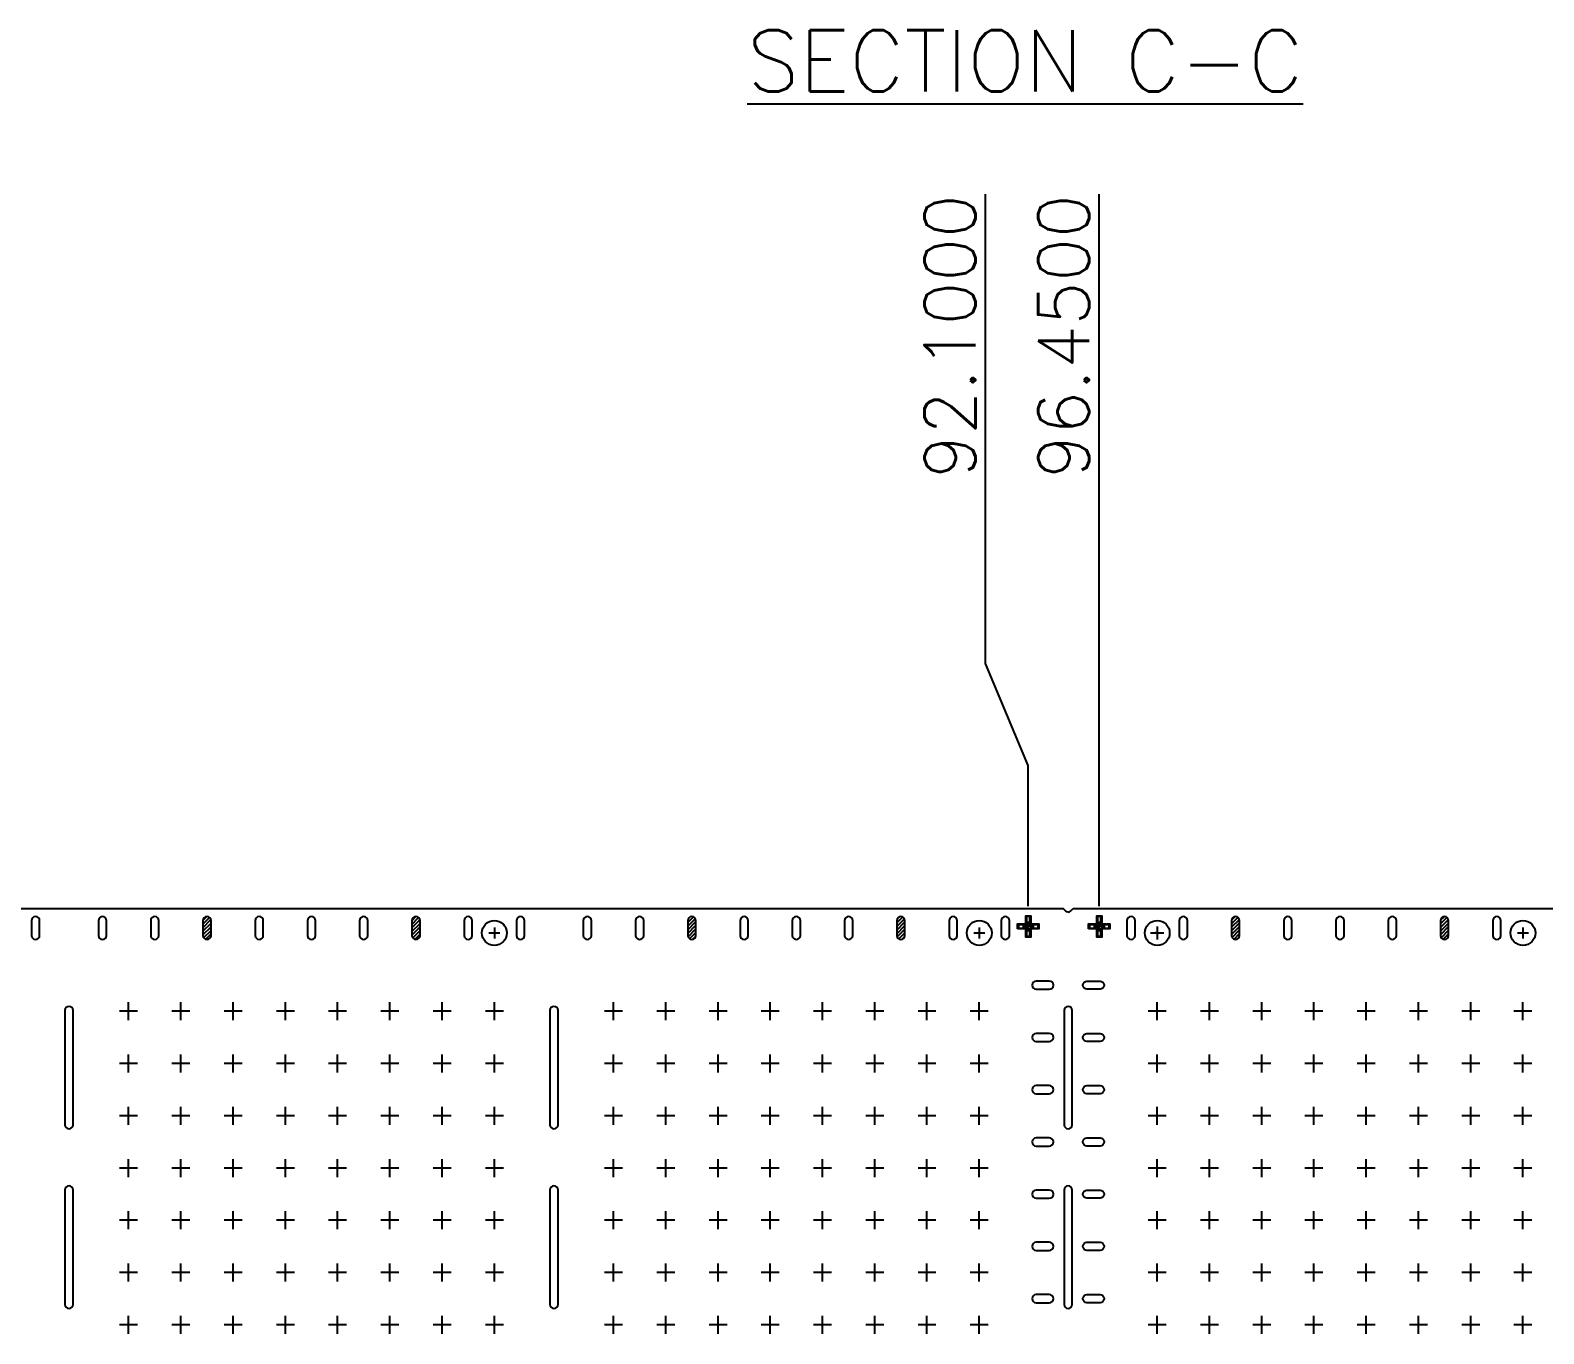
# Model space of a CAD drawing. Extents: x 823 to 1091, y 12 to 388.
# Drawn here: x 905 to 979.2, y 123 to 186.9 of the extents above; entities that cross this region are included whole.
import ezdxf
from ezdxf.enums import TextEntityAlignment as Align
from ezdxf.lldxf.tags import DXFTag

# ---------------------------------------------------------------- set-up
doc = ezdxf.new("R2010")
doc.units = 0
doc.header["$LTSCALE"] = 8
doc.header["$MEASUREMENT"] = 0
for name, color, linetype in [('CEN', 3, 'CENTER'), ('COIN-LINE', 4, 'Continuous'), ('DIM', 7, 'Continuous'), ('LF-LINE', 1, 'Continuous'), ('PKG-OUT', 3, 'HIDDEN')]:
    doc.layers.add(name, color=color, linetype=linetype)
doc.styles.add('SIMPLEX', font='SIMPLEX.shx', dxfattribs={"height": 3})
tags = doc.linetypes.add('CENTER', pattern=[2, 1.25, -0.25, 0.25, -0.25]).pattern_tags.tags
tags[10:11] = [DXFTag(74, 4), DXFTag(75, 0), DXFTag(340, '0'), DXFTag(46, 1.0), DXFTag(50, 0.0), DXFTag(44, 0.0), DXFTag(45, 0.0)]
tags[8:9] = [DXFTag(74, 4), DXFTag(75, 0), DXFTag(340, '0'), DXFTag(46, 1.0), DXFTag(50, 0.0), DXFTag(44, 0.0), DXFTag(45, 0.0)]
tags[6:7] = [DXFTag(74, 4), DXFTag(75, 0), DXFTag(340, '0'), DXFTag(46, 1.0), DXFTag(50, 0.0), DXFTag(44, 0.0), DXFTag(45, 0.0)]
tags[4:5] = [DXFTag(74, 4), DXFTag(75, 0), DXFTag(340, '0'), DXFTag(46, 1.0), DXFTag(50, 0.0), DXFTag(44, 0.0), DXFTag(45, 0.0)]
tags = doc.linetypes.add('HIDDEN', pattern=[0.375, 0.25, -0.125]).pattern_tags.tags
tags[6:7] = [DXFTag(74, 4), DXFTag(75, 0), DXFTag(340, '0'), DXFTag(46, 1.0), DXFTag(50, 0.0), DXFTag(44, 0.0), DXFTag(45, 0.0)]
tags[4:5] = [DXFTag(74, 4), DXFTag(75, 0), DXFTag(340, '0'), DXFTag(46, 1.0), DXFTag(50, 0.0), DXFTag(44, 0.0), DXFTag(45, 0.0)]

# ---------------------------------------------------------------- blocks, each defined once
blk = doc.blocks.new('SH4')
at = {"layer": 'CEN'}
h = blk.add_hatch(dxfattribs=at)
h.set_pattern_fill('ANSI31', color=256, scale=0.347826, style=0)
h.set_pattern_definition([(45, (912.100093, 19.64322), (-0.030743773, 0.030743773), [])])
h.paths.add_polyline_path([(948.423, -249.126), (948.823, -249.126), (948.823, -249.526), (949.063, -249.526), (949.063, -249.126), (949.463, -249.126), (949.463, -248.886), (949.063, -248.886), (949.063, -248.486), (948.823, -248.486), (948.823, -248.886), (948.423, -248.886)])
h.paths.add_polyline_path([(949.023, -249.086), (949.023, -249.486), (948.863, -249.486), (948.863, -249.086), (948.463, -249.086), (948.463, -248.926), (948.863, -248.926), (948.863, -248.526), (949.023, -248.526), (949.023, -248.926), (949.423, -248.926), (949.423, -249.086)], flags=16)
h = blk.add_hatch(dxfattribs=at)
h.set_pattern_fill('ANSI31', color=256, scale=0.347826, style=0)
h.set_pattern_definition([(45, (915.580093, 19.64322), (-0.030743773, 0.030743773), [])])
h.paths.add_polyline_path([(951.903, -249.126), (952.303, -249.126), (952.303, -249.526), (952.543, -249.526), (952.543, -249.126), (952.943, -249.126), (952.943, -248.886), (952.543, -248.886), (952.543, -248.486), (952.303, -248.486), (952.303, -248.886), (951.903, -248.886)])
h.paths.add_polyline_path([(952.503, -249.086), (952.503, -249.486), (952.343, -249.486), (952.343, -249.086), (951.943, -249.086), (951.943, -248.926), (952.343, -248.926), (952.343, -248.526), (952.503, -248.526), (952.503, -248.926), (952.903, -248.926), (952.903, -249.086)], flags=16)
at = {"layer": 'PKG-OUT'}
h = blk.add_hatch(dxfattribs=at)
h.set_pattern_fill('ANSI31', color=256, style=0)
h.paths.add_polyline_path([(908.903, -248.726, 1), (908.503, -248.726), (908.503, -249.446, 1), (908.903, -249.446)])
h.paths.add_polyline_path([(919.143, -248.726, 1), (918.743, -248.726), (918.743, -249.446, 1), (919.143, -249.446)])
h = blk.add_hatch(dxfattribs=at)
h.set_pattern_fill('ANSI31', color=256, style=0)
h.paths.add_polyline_path([(932.663, -248.726, 1), (932.263, -248.726), (932.263, -249.446, 1), (932.663, -249.446)])
h.paths.add_polyline_path([(942.903, -248.726, 1), (942.503, -248.726), (942.503, -249.446, 1), (942.903, -249.446)])
h = blk.add_hatch(dxfattribs=at)
h.set_pattern_fill('ANSI31', color=256, style=0)
h.paths.add_polyline_path([(959.303, -248.726, 1), (958.903, -248.726), (958.903, -249.446, 1), (959.303, -249.446)])
h.paths.add_polyline_path([(969.543, -248.726, 1), (969.143, -248.726), (969.143, -249.446, 1), (969.543, -249.446)])
at = {"layer": 'CEN'}
for p, q in [((922.783, -249.053), (922.783, -249.599)), ((946.543, -249.053), (946.543, -249.599)), ((949.231, -249.006), (948.655, -249.006)), ((948.943, -249.246), (948.943, -248.766)), ((952.711, -249.006), (952.135, -249.006)), ((952.711, -249.006), (952.135, -249.006)), ((952.423, -249.246), (952.423, -248.766)), ((952.423, -249.246), (952.423, -248.766)), ((955.263, -249.004), (955.263, -249.648)), ((973.183, -249.053), (973.183, -249.599)), ((922.51, -249.326), (923.056, -249.326)), ((946.27, -249.326), (946.816, -249.326)), ((954.941, -249.326), (955.585, -249.326)), ((972.91, -249.326), (973.456, -249.326))]:
    blk.add_line(p, q, dxfattribs=at)
at = {"layer": 'CEN', "ltscale": 0.01}
for p, q in [((904.863, -253.606), (904.863, -252.725)), ((907.423, -253.606), (907.423, -252.725)), ((909.983, -253.606), (909.983, -252.725)), ((912.543, -253.606), (912.543, -252.725)), ((915.103, -253.606), (915.103, -252.725)), ((917.663, -253.606), (917.663, -252.725)), ((920.223, -253.606), (920.223, -252.725)), ((922.783, -253.606), (922.783, -252.725)), ((928.623, -253.606), (928.623, -252.725)), ((931.183, -253.606), (931.183, -252.725)), ((933.743, -253.606), (933.743, -252.725)), ((936.303, -253.606), (936.303, -252.725)), ((938.863, -253.606), (938.863, -252.725)), ((941.423, -253.606), (941.423, -252.725)), ((943.983, -253.606), (943.983, -252.725)), ((946.543, -253.606), (946.543, -252.725)), ((955.263, -253.606), (955.263, -252.725)), ((957.823, -253.606), (957.823, -252.725)), ((960.383, -253.606), (960.383, -252.725)), ((962.943, -253.606), (962.943, -252.725)), ((965.503, -253.606), (965.503, -252.725)), ((968.063, -253.606), (968.063, -252.725)), ((970.623, -253.606), (970.623, -252.725)), ((973.183, -253.606), (973.183, -252.725)), ((905.304, -253.166), (904.423, -253.166)), ((907.864, -253.166), (906.983, -253.166)), ((910.424, -253.166), (909.543, -253.166)), ((912.984, -253.166), (912.103, -253.166)), ((915.544, -253.166), (914.663, -253.166)), ((918.104, -253.166), (917.223, -253.166)), ((920.664, -253.166), (919.783, -253.166)), ((923.224, -253.166), (922.343, -253.166)), ((929.064, -253.166), (928.183, -253.166)), ((931.624, -253.166), (930.743, -253.166)), ((934.184, -253.166), (933.303, -253.166)), ((936.744, -253.166), (935.863, -253.166)), ((939.304, -253.166), (938.423, -253.166)), ((941.864, -253.166), (940.983, -253.166)), ((944.424, -253.166), (943.543, -253.166)), ((946.984, -253.166), (946.103, -253.166)), ((955.704, -253.166), (954.823, -253.166)), ((958.264, -253.166), (957.383, -253.166)), ((960.824, -253.166), (959.943, -253.166)), ((963.384, -253.166), (962.503, -253.166)), ((965.944, -253.166), (965.063, -253.166)), ((968.504, -253.166), (967.623, -253.166)), ((971.064, -253.166), (970.183, -253.166)), ((973.624, -253.166), (972.743, -253.166)), ((905.304, -255.726), (904.423, -255.726)), ((904.863, -256.166), (904.863, -255.285)), ((907.864, -255.726), (906.983, -255.726)), ((907.423, -256.166), (907.423, -255.285)), ((910.424, -255.726), (909.543, -255.726)), ((909.983, -256.166), (909.983, -255.285)), ((912.984, -255.726), (912.103, -255.726)), ((912.543, -256.166), (912.543, -255.285)), ((915.544, -255.726), (914.663, -255.726)), ((915.103, -256.166), (915.103, -255.285)), ((918.104, -255.726), (917.223, -255.726)), ((917.663, -256.166), (917.663, -255.285)), ((920.664, -255.726), (919.783, -255.726)), ((920.223, -256.166), (920.223, -255.285)), ((923.224, -255.726), (922.343, -255.726)), ((922.783, -256.166), (922.783, -255.285)), ((929.064, -255.726), (928.183, -255.726)), ((928.623, -256.166), (928.623, -255.285)), ((931.624, -255.726), (930.743, -255.726)), ((931.183, -256.166), (931.183, -255.285)), ((934.184, -255.726), (933.303, -255.726)), ((933.743, -256.166), (933.743, -255.285)), ((936.744, -255.726), (935.863, -255.726)), ((936.303, -256.166), (936.303, -255.285)), ((939.304, -255.726), (938.423, -255.726)), ((938.863, -256.166), (938.863, -255.285)), ((941.864, -255.726), (940.983, -255.726)), ((941.423, -256.166), (941.423, -255.285)), ((944.424, -255.726), (943.543, -255.726)), ((943.983, -256.166), (943.983, -255.285)), ((946.984, -255.726), (946.103, -255.726)), ((946.543, -256.166), (946.543, -255.285)), ((955.704, -255.726), (954.823, -255.726)), ((955.263, -256.166), (955.263, -255.285)), ((958.264, -255.726), (957.383, -255.726)), ((957.823, -256.166), (957.823, -255.285)), ((960.824, -255.726), (959.943, -255.726)), ((960.383, -256.166), (960.383, -255.285)), ((963.384, -255.726), (962.503, -255.726)), ((962.943, -256.166), (962.943, -255.285)), ((965.944, -255.726), (965.063, -255.726)), ((965.503, -256.166), (965.503, -255.285)), ((968.504, -255.726), (967.623, -255.726)), ((968.063, -256.166), (968.063, -255.285)), ((971.064, -255.726), (970.183, -255.726)), ((970.623, -256.166), (970.623, -255.285)), ((973.624, -255.726), (972.743, -255.726)), ((973.183, -256.166), (973.183, -255.285)), ((904.863, -258.726), (904.863, -257.845)), ((907.423, -258.726), (907.423, -257.845)), ((909.983, -258.726), (909.983, -257.845)), ((912.543, -258.726), (912.543, -257.845)), ((915.103, -258.726), (915.103, -257.845)), ((917.663, -258.726), (917.663, -257.845)), ((920.223, -258.726), (920.223, -257.845)), ((922.783, -258.726), (922.783, -257.845)), ((928.623, -258.726), (928.623, -257.845)), ((931.183, -258.726), (931.183, -257.845)), ((933.743, -258.726), (933.743, -257.845)), ((936.303, -258.726), (936.303, -257.845)), ((938.863, -258.726), (938.863, -257.845)), ((941.423, -258.726), (941.423, -257.845)), ((943.983, -258.726), (943.983, -257.845)), ((946.543, -258.726), (946.543, -257.845)), ((955.263, -258.726), (955.263, -257.845)), ((957.823, -258.726), (957.823, -257.845)), ((960.383, -258.726), (960.383, -257.845)), ((962.943, -258.726), (962.943, -257.845)), ((965.503, -258.726), (965.503, -257.845)), ((968.063, -258.726), (968.063, -257.845)), ((970.623, -258.726), (970.623, -257.845)), ((973.183, -258.726), (973.183, -257.845)), ((905.304, -258.286), (904.423, -258.286)), ((907.864, -258.286), (906.983, -258.286)), ((910.424, -258.286), (909.543, -258.286)), ((912.984, -258.286), (912.103, -258.286)), ((915.544, -258.286), (914.663, -258.286)), ((918.104, -258.286), (917.223, -258.286)), ((920.664, -258.286), (919.783, -258.286)), ((923.224, -258.286), (922.343, -258.286)), ((929.064, -258.286), (928.183, -258.286)), ((931.624, -258.286), (930.743, -258.286)), ((934.184, -258.286), (933.303, -258.286)), ((936.744, -258.286), (935.863, -258.286)), ((939.304, -258.286), (938.423, -258.286)), ((941.864, -258.286), (940.983, -258.286)), ((944.424, -258.286), (943.543, -258.286)), ((946.984, -258.286), (946.103, -258.286)), ((955.704, -258.286), (954.823, -258.286)), ((958.264, -258.286), (957.383, -258.286)), ((960.824, -258.286), (959.943, -258.286)), ((963.384, -258.286), (962.503, -258.286)), ((965.944, -258.286), (965.063, -258.286)), ((968.504, -258.286), (967.623, -258.286)), ((971.064, -258.286), (970.183, -258.286)), ((973.624, -258.286), (972.743, -258.286)), ((905.304, -260.846), (904.423, -260.846)), ((904.863, -261.286), (904.863, -260.405)), ((907.864, -260.846), (906.983, -260.846)), ((907.423, -261.286), (907.423, -260.405)), ((910.424, -260.846), (909.543, -260.846)), ((909.983, -261.286), (909.983, -260.405)), ((912.984, -260.846), (912.103, -260.846)), ((912.543, -261.286), (912.543, -260.405)), ((915.544, -260.846), (914.663, -260.846)), ((915.103, -261.286), (915.103, -260.405)), ((918.104, -260.846), (917.223, -260.846)), ((917.663, -261.286), (917.663, -260.405)), ((920.664, -260.846), (919.783, -260.846)), ((920.223, -261.286), (920.223, -260.405)), ((923.224, -260.846), (922.343, -260.846)), ((922.783, -261.286), (922.783, -260.405)), ((929.064, -260.846), (928.183, -260.846)), ((928.623, -261.286), (928.623, -260.405)), ((931.624, -260.846), (930.743, -260.846)), ((931.183, -261.286), (931.183, -260.405)), ((934.184, -260.846), (933.303, -260.846)), ((933.743, -261.286), (933.743, -260.405)), ((936.744, -260.846), (935.863, -260.846)), ((936.303, -261.286), (936.303, -260.405)), ((939.304, -260.846), (938.423, -260.846)), ((938.863, -261.286), (938.863, -260.405)), ((941.864, -260.846), (940.983, -260.846)), ((941.423, -261.286), (941.423, -260.405)), ((944.424, -260.846), (943.543, -260.846)), ((943.983, -261.286), (943.983, -260.405)), ((946.984, -260.846), (946.103, -260.846)), ((946.543, -261.286), (946.543, -260.405)), ((955.704, -260.846), (954.823, -260.846)), ((955.263, -261.286), (955.263, -260.405)), ((958.264, -260.846), (957.383, -260.846)), ((957.823, -261.286), (957.823, -260.405)), ((960.824, -260.846), (959.943, -260.846)), ((960.383, -261.286), (960.383, -260.405)), ((963.384, -260.846), (962.503, -260.846)), ((962.943, -261.286), (962.943, -260.405)), ((965.944, -260.846), (965.063, -260.846)), ((965.503, -261.286), (965.503, -260.405)), ((968.504, -260.846), (967.623, -260.846)), ((968.063, -261.286), (968.063, -260.405)), ((971.064, -260.846), (970.183, -260.846)), ((970.623, -261.286), (970.623, -260.405)), ((973.624, -260.846), (972.743, -260.846)), ((973.183, -261.286), (973.183, -260.405)), ((904.863, -263.846), (904.863, -262.965)), ((907.423, -263.846), (907.423, -262.965)), ((909.983, -263.846), (909.983, -262.965)), ((912.543, -263.846), (912.543, -262.965)), ((915.103, -263.846), (915.103, -262.965)), ((917.663, -263.846), (917.663, -262.965)), ((920.223, -263.846), (920.223, -262.965)), ((922.783, -263.846), (922.783, -262.965)), ((928.623, -263.846), (928.623, -262.965)), ((931.183, -263.846), (931.183, -262.965)), ((933.743, -263.846), (933.743, -262.965)), ((936.303, -263.846), (936.303, -262.965)), ((938.863, -263.846), (938.863, -262.965)), ((941.423, -263.846), (941.423, -262.965)), ((943.983, -263.846), (943.983, -262.965)), ((946.543, -263.846), (946.543, -262.965)), ((955.263, -263.846), (955.263, -262.965)), ((957.823, -263.846), (957.823, -262.965)), ((960.383, -263.846), (960.383, -262.965)), ((962.943, -263.846), (962.943, -262.965)), ((965.503, -263.846), (965.503, -262.965)), ((968.063, -263.846), (968.063, -262.965)), ((970.623, -263.846), (970.623, -262.965)), ((973.183, -263.846), (973.183, -262.965)), ((905.304, -263.406), (904.423, -263.406)), ((907.864, -263.406), (906.983, -263.406)), ((910.424, -263.406), (909.543, -263.406)), ((912.984, -263.406), (912.103, -263.406)), ((915.544, -263.406), (914.663, -263.406)), ((918.104, -263.406), (917.223, -263.406)), ((920.664, -263.406), (919.783, -263.406)), ((923.224, -263.406), (922.343, -263.406)), ((929.064, -263.406), (928.183, -263.406)), ((931.624, -263.406), (930.743, -263.406)), ((934.184, -263.406), (933.303, -263.406)), ((936.744, -263.406), (935.863, -263.406)), ((939.304, -263.406), (938.423, -263.406)), ((941.864, -263.406), (940.983, -263.406)), ((944.424, -263.406), (943.543, -263.406)), ((946.984, -263.406), (946.103, -263.406)), ((955.704, -263.406), (954.823, -263.406)), ((958.264, -263.406), (957.383, -263.406)), ((960.824, -263.406), (959.943, -263.406)), ((963.384, -263.406), (962.503, -263.406)), ((965.944, -263.406), (965.063, -263.406)), ((968.504, -263.406), (967.623, -263.406)), ((971.064, -263.406), (970.183, -263.406)), ((973.624, -263.406), (972.743, -263.406)), ((905.304, -265.966), (904.423, -265.966)), ((904.863, -266.406), (904.863, -265.525)), ((907.864, -265.966), (906.983, -265.966)), ((907.423, -266.406), (907.423, -265.525)), ((910.424, -265.966), (909.543, -265.966)), ((909.983, -266.406), (909.983, -265.525)), ((912.984, -265.966), (912.103, -265.966)), ((912.543, -266.406), (912.543, -265.525)), ((915.544, -265.966), (914.663, -265.966)), ((915.103, -266.406), (915.103, -265.525)), ((918.104, -265.966), (917.223, -265.966)), ((917.663, -266.406), (917.663, -265.525)), ((920.664, -265.966), (919.783, -265.966)), ((920.223, -266.406), (920.223, -265.525)), ((923.224, -265.966), (922.343, -265.966)), ((922.783, -266.406), (922.783, -265.525)), ((929.064, -265.966), (928.183, -265.966)), ((928.623, -266.406), (928.623, -265.525)), ((931.624, -265.966), (930.743, -265.966)), ((931.183, -266.406), (931.183, -265.525)), ((934.184, -265.966), (933.303, -265.966)), ((933.743, -266.406), (933.743, -265.525)), ((936.744, -265.966), (935.863, -265.966)), ((936.303, -266.406), (936.303, -265.525)), ((939.304, -265.966), (938.423, -265.966)), ((938.863, -266.406), (938.863, -265.525)), ((941.864, -265.966), (940.983, -265.966)), ((941.423, -266.406), (941.423, -265.525)), ((944.424, -265.966), (943.543, -265.966)), ((943.983, -266.406), (943.983, -265.525)), ((946.984, -265.966), (946.103, -265.966)), ((946.543, -266.406), (946.543, -265.525)), ((955.704, -265.966), (954.823, -265.966)), ((955.263, -266.406), (955.263, -265.525)), ((958.264, -265.966), (957.383, -265.966)), ((957.823, -266.406), (957.823, -265.525)), ((960.824, -265.966), (959.943, -265.966)), ((960.383, -266.406), (960.383, -265.525)), ((963.384, -265.966), (962.503, -265.966)), ((962.943, -266.406), (962.943, -265.525)), ((965.944, -265.966), (965.063, -265.966)), ((965.503, -266.406), (965.503, -265.525)), ((968.504, -265.966), (967.623, -265.966)), ((968.063, -266.406), (968.063, -265.525)), ((971.064, -265.966), (970.183, -265.966)), ((970.623, -266.406), (970.623, -265.525)), ((973.624, -265.966), (972.743, -265.966)), ((973.183, -266.406), (973.183, -265.525)), ((904.863, -268.966), (904.863, -268.085)), ((907.423, -268.966), (907.423, -268.085)), ((909.983, -268.966), (909.983, -268.085)), ((912.543, -268.966), (912.543, -268.085)), ((915.103, -268.966), (915.103, -268.085)), ((917.663, -268.966), (917.663, -268.085)), ((920.223, -268.966), (920.223, -268.085)), ((922.783, -268.966), (922.783, -268.085)), ((928.623, -268.966), (928.623, -268.085)), ((931.183, -268.966), (931.183, -268.085)), ((933.743, -268.966), (933.743, -268.085)), ((936.303, -268.966), (936.303, -268.085)), ((938.863, -268.966), (938.863, -268.085)), ((941.423, -268.966), (941.423, -268.085)), ((943.983, -268.966), (943.983, -268.085)), ((946.543, -268.966), (946.543, -268.085)), ((955.263, -268.966), (955.263, -268.085)), ((957.823, -268.966), (957.823, -268.085)), ((960.383, -268.966), (960.383, -268.085)), ((962.943, -268.966), (962.943, -268.085)), ((965.503, -268.966), (965.503, -268.085)), ((968.063, -268.966), (968.063, -268.085)), ((970.623, -268.966), (970.623, -268.085)), ((973.183, -268.966), (973.183, -268.085)), ((905.304, -268.526), (904.423, -268.526)), ((907.864, -268.526), (906.983, -268.526)), ((910.424, -268.526), (909.543, -268.526)), ((912.984, -268.526), (912.103, -268.526)), ((915.544, -268.526), (914.663, -268.526)), ((918.104, -268.526), (917.223, -268.526)), ((920.664, -268.526), (919.783, -268.526)), ((923.224, -268.526), (922.343, -268.526)), ((929.064, -268.526), (928.183, -268.526)), ((931.624, -268.526), (930.743, -268.526)), ((934.184, -268.526), (933.303, -268.526)), ((936.744, -268.526), (935.863, -268.526)), ((939.304, -268.526), (938.423, -268.526)), ((941.864, -268.526), (940.983, -268.526)), ((944.424, -268.526), (943.543, -268.526)), ((946.984, -268.526), (946.103, -268.526)), ((955.704, -268.526), (954.823, -268.526)), ((958.264, -268.526), (957.383, -268.526)), ((960.824, -268.526), (959.943, -268.526)), ((963.384, -268.526), (962.503, -268.526)), ((965.944, -268.526), (965.063, -268.526)), ((968.504, -268.526), (967.623, -268.526)), ((971.064, -268.526), (970.183, -268.526)), ((973.624, -268.526), (972.743, -268.526))]:
    blk.add_line(p, q, dxfattribs=at)
at = {"layer": 'COIN-LINE'}
for p, q in [((948.943, -241.126), (946.854, -236.126)), ((952.423, -241.126), (952.423, -236.126))]:
    blk.add_line(p, q, dxfattribs=at)
at = {"layer": 'DIM'}
for p, q in [((946.854, -236.126), (946.854, -213.126)), ((952.423, -236.126), (952.423, -213.126)), ((948.943, -248.006), (948.943, -241.126)), ((952.423, -248.006), (952.423, -241.126))]:
    blk.add_line(p, q, dxfattribs=at)
for centre in [(922.783, -249.326), (946.543, -249.326), (955.263, -249.326), (973.183, -249.326)]:
    blk.add_circle(centre, 0.61, dxfattribs=at)
at = {"layer": 'DIM', "color": 7}
for p in [(923.243, -248.926), (947.003, -248.926), (973.643, -248.926), (922.783, -249.326), (955.182, -249.326)]:
    blk.add_point(p, dxfattribs=at)
at = {"layer": 'LF-LINE'}
for p, q in [((853.223, -248.126), (950.663, -248.126)), ((951.143, -248.126), (1048.583, -248.126)), ((900.103, -248.726), (900.103, -249.446)), ((900.503, -249.446), (900.503, -248.726)), ((903.383, -248.726), (903.383, -249.446)), ((903.783, -249.446), (903.783, -248.726)), ((905.943, -248.726), (905.943, -249.446)), ((906.343, -249.446), (906.343, -248.726)), ((911.063, -248.726), (911.063, -249.446)), ((911.463, -249.446), (911.463, -248.726)), ((913.623, -248.726), (913.623, -249.446)), ((914.023, -249.446), (914.023, -248.726)), ((916.183, -248.726), (916.183, -249.446)), ((916.583, -249.446), (916.583, -248.726)), ((921.303, -248.726), (921.303, -249.446)), ((921.703, -249.446), (921.703, -248.726)), ((923.863, -248.726), (923.863, -249.446)), ((924.263, -249.446), (924.263, -248.726)), ((927.143, -248.726), (927.143, -249.446)), ((927.543, -249.446), (927.543, -248.726)), ((929.703, -248.726), (929.703, -249.446)), ((930.103, -249.446), (930.103, -248.726)), ((934.823, -248.726), (934.823, -249.446)), ((935.223, -249.446), (935.223, -248.726)), ((937.383, -248.726), (937.383, -249.446)), ((937.783, -249.446), (937.783, -248.726)), ((939.943, -248.726), (939.943, -249.446)), ((940.343, -249.446), (940.343, -248.726)), ((945.063, -248.726), (945.063, -249.446)), ((945.463, -249.446), (945.463, -248.726)), ((947.623, -248.726), (947.623, -249.446)), ((948.023, -249.446), (948.023, -248.726)), ((953.783, -248.726), (953.783, -249.446)), ((954.183, -249.446), (954.183, -248.726)), ((956.343, -248.726), (956.343, -249.446)), ((956.743, -249.446), (956.743, -248.726)), ((961.463, -248.726), (961.463, -249.446)), ((961.863, -249.446), (961.863, -248.726)), ((964.023, -248.726), (964.023, -249.446)), ((964.423, -249.446), (964.423, -248.726)), ((966.583, -248.726), (966.583, -249.446)), ((966.983, -249.446), (966.983, -248.726)), ((971.703, -248.726), (971.703, -249.446)), ((972.103, -249.446), (972.103, -248.726))]:
    blk.add_line(p, q, dxfattribs=at)
for points in [[(950.903, -248.299, -0.198912), (950.79, -248.253), (950.663, -248.126)], [(950.903, -248.299, 0.198912), (951.016, -248.253), (951.143, -248.126)]]:
    blk.add_lwpolyline(points, format="xyb", dxfattribs=at)
for points in [[(949.023, -249.086), (949.423, -249.086), (949.423, -248.926), (949.023, -248.926), (949.023, -248.526), (948.863, -248.526), (948.863, -248.926), (948.463, -248.926), (948.463, -249.086), (948.863, -249.086), (948.863, -249.486), (949.023, -249.486)], [(952.503, -249.086), (952.903, -249.086), (952.903, -248.926), (952.503, -248.926), (952.503, -248.526), (952.343, -248.526), (952.343, -248.926), (951.943, -248.926), (951.943, -249.086), (952.343, -249.086), (952.343, -249.486), (952.503, -249.486)]]:
    blk.add_lwpolyline(points, close=True, dxfattribs=at)
for points in [[(949.335, -252.086), (949.975, -252.086, 1), (949.975, -251.686), (949.335, -251.686, 1)], [(952.463, -252.086), (951.823, -252.086, -1), (951.823, -251.686), (952.463, -251.686, -1)], [(902.143, -258.726), (902.143, -253.126, 1), (901.743, -253.126), (901.743, -258.726, 1)], [(925.903, -258.726), (925.903, -253.126, 1), (925.503, -253.126), (925.503, -258.726, 1)], [(951.103, -258.726), (951.103, -253.126, 1), (950.703, -253.126), (950.703, -258.726, 1)], [(949.335, -254.646), (949.975, -254.646, 1), (949.975, -254.246), (949.335, -254.246, 1)], [(952.463, -254.646), (951.823, -254.646, -1), (951.823, -254.246), (952.463, -254.246, -1)], [(949.335, -257.206), (949.975, -257.206, 1), (949.975, -256.806), (949.335, -256.806, 1)], [(952.463, -257.206), (951.823, -257.206, -1), (951.823, -256.806), (952.463, -256.806, -1)], [(949.335, -259.766), (949.975, -259.766, 1), (949.975, -259.366), (949.335, -259.366, 1)], [(952.463, -259.766), (951.823, -259.766, -1), (951.823, -259.366), (952.463, -259.366, -1)], [(902.143, -267.526), (902.143, -261.926, 1), (901.743, -261.926), (901.743, -267.526, 1)], [(925.903, -267.526), (925.903, -261.926, 1), (925.503, -261.926), (925.503, -267.526, 1)], [(951.103, -267.526), (951.103, -261.926, 1), (950.703, -261.926), (950.703, -267.526, 1)], [(949.335, -262.326), (949.975, -262.326, 1), (949.975, -261.926), (949.335, -261.926, 1)], [(952.463, -262.326), (951.823, -262.326, -1), (951.823, -261.926), (952.463, -261.926, -1)], [(949.335, -264.886), (949.975, -264.886, 1), (949.975, -264.486), (949.335, -264.486, 1)], [(952.463, -264.886), (951.823, -264.886, -1), (951.823, -264.486), (952.463, -264.486, -1)], [(949.335, -267.446), (949.975, -267.446, 1), (949.975, -267.046), (949.335, -267.046, 1)], [(952.463, -267.446), (951.823, -267.446, -1), (951.823, -267.046), (952.463, -267.046, -1)]]:
    blk.add_lwpolyline(points, format="xyb", close=True, dxfattribs=at)
for centre, start, end in [((900.303, -248.726), 0, 180), ((903.583, -248.726), 0, 180), ((906.143, -248.726), 0, 180), ((911.263, -248.726), 0, 180), ((913.823, -248.726), 0, 180), ((916.383, -248.726), 0, 180), ((921.503, -248.726), 0, 180), ((924.063, -248.726), 0, 180), ((927.343, -248.726), 0, 180), ((929.903, -248.726), 0, 180), ((935.023, -248.726), 0, 180), ((937.583, -248.726), 0, 180), ((940.143, -248.726), 0, 180), ((945.263, -248.726), 0, 180), ((947.823, -248.726), 0, 180), ((953.983, -248.726), 0, 180), ((956.543, -248.726), 0, 180), ((961.663, -248.726), 0, 180), ((964.223, -248.726), 0, 180), ((966.783, -248.726), 0, 180), ((971.903, -248.726), 0, 180), ((900.303, -249.446), 180, 0), ((903.583, -249.446), 180, 0), ((906.143, -249.446), 180, 0), ((911.263, -249.446), 180, 0), ((913.823, -249.446), 180, 0), ((916.383, -249.446), 180, 0), ((921.503, -249.446), 180, 0), ((924.063, -249.446), 180, 0), ((927.343, -249.446), 180, 0), ((929.903, -249.446), 180, 0), ((935.023, -249.446), 180, 0), ((937.583, -249.446), 180, 0), ((940.143, -249.446), 180, 0), ((945.263, -249.446), 180, 0), ((947.823, -249.446), 180, 0), ((953.983, -249.446), 180, 0), ((956.543, -249.446), 180, 0), ((961.663, -249.446), 180, 0), ((964.223, -249.446), 180, 0), ((966.783, -249.446), 180, 0), ((971.903, -249.446), 180, 0)]:
    blk.add_arc(centre, 0.2, start, end, dxfattribs=at)
at = {"layer": 'PKG-OUT', "linetype": 'HIDDEN'}
for p, q in [((908.503, -248.726), (908.503, -249.446)), ((908.903, -249.446), (908.903, -248.726)), ((932.263, -248.726), (932.263, -249.446)), ((932.663, -249.446), (932.663, -248.726)), ((958.903, -248.726), (958.903, -249.446)), ((959.303, -249.446), (959.303, -248.726))]:
    blk.add_line(p, q, dxfattribs=at)
at = {"layer": 'PKG-OUT'}
for p, q in [((918.743, -248.726), (918.743, -249.446)), ((919.143, -249.446), (919.143, -248.726)), ((942.503, -248.726), (942.503, -249.446)), ((942.903, -249.446), (942.903, -248.726)), ((969.143, -248.726), (969.143, -249.446)), ((969.543, -249.446), (969.543, -248.726))]:
    blk.add_line(p, q, dxfattribs=at)
for points in [[(948.423, -249.126), (948.423, -248.886), (948.823, -248.886), (948.823, -248.486), (949.063, -248.486), (949.063, -248.886), (949.463, -248.886), (949.463, -249.126), (949.063, -249.126), (949.063, -249.526), (948.823, -249.526), (948.823, -249.126)], [(951.903, -249.126), (951.903, -248.886), (952.303, -248.886), (952.303, -248.486), (952.543, -248.486), (952.543, -248.886), (952.943, -248.886), (952.943, -249.126), (952.543, -249.126), (952.543, -249.526), (952.303, -249.526), (952.303, -249.126)]]:
    blk.add_lwpolyline(points, close=True, dxfattribs=at)
at = {"layer": 'PKG-OUT', "linetype": 'HIDDEN'}
for centre, start, end in [((908.703, -248.726), 0, 180), ((932.463, -248.726), 0, 180), ((959.103, -248.726), 0, 180), ((908.703, -249.446), 180, 0), ((932.463, -249.446), 180, 0), ((959.103, -249.446), 180, 0)]:
    blk.add_arc(centre, 0.2, start, end, dxfattribs=at)
at = {"layer": 'PKG-OUT'}
for centre, start, end in [((918.943, -248.726), 0, 180), ((942.703, -248.726), 0, 180), ((969.343, -248.726), 0, 180), ((918.943, -249.446), 180, 0), ((942.703, -249.446), 180, 0), ((969.343, -249.446), 180, 0)]:
    blk.add_arc(centre, 0.2, start, end, dxfattribs=at)
at = {"layer": 'DIM', "style": 'SIMPLEX'}
for s, p in [('92.1000', (946.354, -213.126)), ('96.4500', (951.923, -213.126))]:
    blk.add_text(s, height=2.5, rotation=90, dxfattribs=at).set_placement(p, align=Align.RIGHT)
at = {"layer": 'LF-LINE', "style": 'SIMPLEX'}
blk.add_text('%%USECTION C-C', height=3, dxfattribs=at).set_placement((935.164, -208.087))

msp = doc.modelspace()

# ---------------------------------------------------------------- block references
msp.add_blockref('SH4', (5, 392))

doc.saveas('drawing.dxf')
